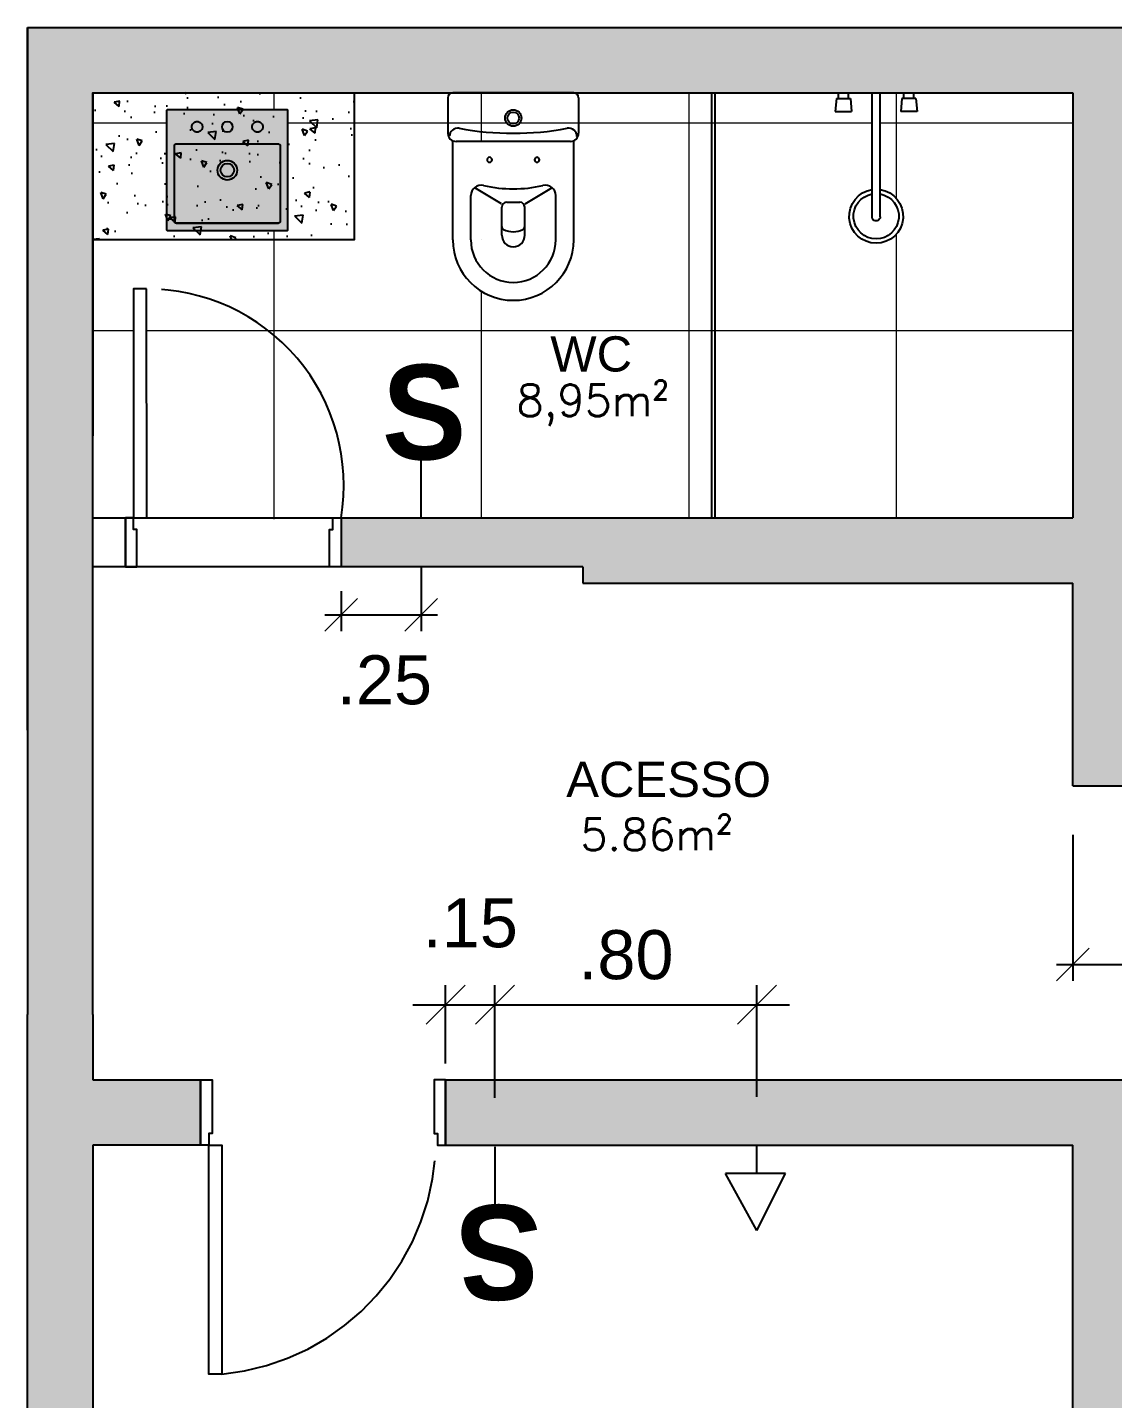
# Model space of a CAD drawing. Header units: metres. Extents: x 1186 to 11427, y -5173 to 11421.
# Drawn here: x 1259.737 to 1263.059, y 1461.357 to 1465.552 of the extents above; entities that cross this region are included whole.
import ezdxf

# ---------------------------------------------------------------- set-up
doc = ezdxf.new("R2010")
doc.units = ezdxf.units.M
doc.header["$LTSCALE"] = 8
doc.linetypes.add('DASHED', pattern=[0.75, 0.5, -0.25])
doc.linetypes.add('HIDDEN2', pattern=[0.1875, 0.125, -0.0625])
doc.layers.get('0').update_dxf_attribs({"lineweight": 5})
for name, color, linetype in [('ARQ-ELEV6', 1, 'Continuous'), ('ARQ-PAR', 5, 'Continuous'), ('ARQ-PIS', 1, 'Continuous'), ('ARQ-POR', 7, 'Continuous'), ('ARQ-SAN', 253, 'Continuous'), ('ARQ-TEXTO-AMBIENTES-100', 2, 'Continuous'), ('VN_PONTOS ELÉTRICOS', 10, 'Continuous')]:
    doc.layers.add(name, color=color, linetype=linetype)
for name, color, linetype, lineweight in [('ARQ-hatch san', 255, 'Continuous', 0), ('ARQ-TEXTO-EQUIPO-50', 7, 'Continuous', 5), ('KIRYA - COTAS', 7, 'Continuous', 5), ('KIRYA - PISO', 7, 'Continuous', 5)]:
    doc.layers.add(name, color=color, linetype=linetype, lineweight=lineweight)
doc.styles.add('EA_60_1-100', font='swissl.ttf', dxfattribs={"height": 0.15})
doc.styles.add('EA_60_1-75', font='swissl.ttf', dxfattribs={"height": 0.113})
doc.styles.add('EA_80_1-75', font='swissl.ttf', dxfattribs={"height": 0.15})
doc.styles.add('GA RO 1_50', font='romans.shx', dxfattribs={"height": 0.09})
doc.styles.add('REGUA80', font='cityb___.ttf', dxfattribs={"width": 1.4})
doc.styles.get("Standard").update_dxf_attribs({"font": 'arial.ttf'})
doc.dimstyles.new('1-100', dxfattribs={"dimtxt": 0.15, "dimasz": 0.12, "dimexe": 0.06, "dimexo": 0.15, "dimgap": 0.075, "dimtad": 1, "dimzin": 4, "dimdsep": 46, "dimtxsty": 'EA_60_1-100', "dimblk1": 'OBLIQUE', "dimblk2": 'OBLIQUE', "dimsah": 1, "dimcen": 0.09, "dimdle": 0.1, "dimclrd": 144, "dimclre": 144, "dimclrt": 256, "dimadec": 0, "dimazin": 0, "dimtfac": 1, "dimtofl": 0, "dimtmove": 2, "dimatfit": 3, "dimldrblk": 'OBLIQUE', "dimfxl": 1, "dimtolj": 1, "dimtzin": 0, "dimarcsym": 0})
doc.dimstyles.new('1-75', dxfattribs={"dimtxt": 0.113, "dimasz": 0.1, "dimexe": 0.05, "dimexo": 0.15, "dimgap": 0.057, "dimtad": 1, "dimzin": 4, "dimdsep": 46, "dimtxsty": 'EA_60_1-75', "dimblk1": 'OBLIQUE', "dimblk2": 'OBLIQUE', "dimsah": 1, "dimcen": 0.09, "dimdle": 0.05, "dimclrd": 144, "dimclre": 144, "dimclrt": 256, "dimadec": 0, "dimazin": 0, "dimtfac": 1, "dimtofl": 0, "dimtmove": 2, "dimatfit": 3, "dimldrblk": 'OBLIQUE', "dimfxl": 1, "dimtolj": 1, "dimtzin": 0, "dimarcsym": 0})

# ---------------------------------------------------------------- blocks, each defined once
blk = doc.blocks.new('BACIA')
at = {"layer": 'ARQ-SAN'}
for p, q in [((-8575.3304, 17786.2668), (-8575.3303, 17785.9635)), ((-8575.2754, 17786.2668), (-8575.2754, 17786.1314)), ((-8575.1804, 17786.2528), (-8575.1804, 17786.1668)), ((-8575.1104, 17786.2528), (-8575.1104, 17786.1668)), ((-8575.0154, 17786.2668), (-8575.0154, 17786.1314)), ((-8574.9604, 17786.2668), (-8574.9603, 17785.9635)), ((-8575.1818, 17786.1568), (-8575.2632, 17786.1073)), ((-8575.1254, 17786.1518), (-8575.1654, 17786.1518)), ((-8575.1089, 17786.1568), (-8575.0282, 17786.1077)), ((-8575.3203, 17785.9658), (-8574.9703, 17785.9658)), ((-8575.3453, 17785.8318), (-8575.3453, 17785.9408)), ((-8574.9453, 17785.8318), (-8574.9453, 17785.9408)), ((-8575.3303, 17785.8168), (-8574.9603, 17785.8168))]:
    blk.add_line(p, q, dxfattribs=at)
for radius in [0.025, 0.018]:
    blk.add_circle((-8575.1453, 17785.894), radius, dxfattribs=at)
for centre, radius, start, end in [((-8575.1454, 17786.2668), 0.185, 0.0016, 180.0016), ((-8575.1454, 17786.2668), 0.13, 0.0016, 180.0016), ((-8575.1454, 17786.2528), 0.035, 0.0016, 180.0016), ((-8575.1704, 17786.226), 0.01, 116.4013, 180.0016), ((-8575.1454, 17786.1756), 0.0663, 63.6164, 116.3867), ((-8575.1204, 17786.226), 0.01, 0.0016, 63.6018), ((-8575.1654, 17786.1668), 0.015, 180.0016, 269.9975), ((-8575.1254, 17786.1668), 0.015, 270.0094, 359.9937), ((-8575.2434, 17786.1314), 0.032, 180.0016, 283.3342), ((-8575.1454, 17785.7178), 0.393, 76.6654, 103.3269), ((-8575.0474, 17786.1314), 0.032, 256.6692, 0.0016), ((-8575.2179, 17786.0218), 0.0075, 90.0016, 270.0016), ((-8575.2179, 17786.0218), 0.0075, 270.0016, 90.0016), ((-8575.0729, 17786.0218), 0.0075, 90.0016, 270.0016), ((-8575.0729, 17786.0218), 0.0075, 270.0016, 90.0016), ((-8575.3203, 17785.9408), 0.025, 89.999, 180.0041), ((-8575.3153, 17785.9501), 0.025, 180.0016, 280.5955), ((-8574.9753, 17785.9501), 0.025, 259.4091, 359.7684), ((-8574.9703, 17785.9408), 0.025, 359.999, 90.0041), ((-8575.1454, 17785.0408), 0.9, 79.4075, 100.5881), ((-8575.3303, 17785.8318), 0.015, 180.0016, 269.9975), ((-8574.9603, 17785.8318), 0.015, 270.0094, 359.9937)]:
    blk.add_arc(centre, radius, start, end, dxfattribs=at)
blk = doc.blocks.new('L73_p')
at = {"layer": 'ARQ-hatch san', "true_color": 0xffffff}
h = blk.add_hatch(color=7, dxfattribs=at)
h.dxf.hatch_style = 2
h.paths.add_polyline_path([(-0.2029, -0.201, 0.414214), (-0.2011, -0.2028), (0.201, -0.2028, 0.414214), (0.2028, -0.201), (0.2028, 0.201, 0.416666), (0.201, 0.2028), (-0.2011, 0.2028, 0.414214), (-0.2029, 0.201)])
h.paths.add_polyline_path([(0.1728, 0.0882, -0.414601), (0.1778, 0.0832), (0.1775, -0.173, -0.413826), (0.173, -0.1775), (-0.1724, -0.1775, -0.06721), (-0.1738, -0.1773), (-0.1749, -0.1769), (-0.1751, -0.1767, -0.054879), (-0.176, -0.176), (-0.176, -0.176), (-0.176, -0.176, -0.066644), (-0.1768, -0.1749), (-0.1773, -0.1738), (-0.1774, -0.1735, -0.052691), (-0.1775, -0.1725), (-0.1778, 0.0832, -0.414578), (-0.1728, 0.0882)], flags=16)
h.paths.add_polyline_path([(-0.1014, 0.1633, -1), (-0.1014, 0.1278, -1)], flags=16)
h.paths.add_polyline_path([(0, 0.1633, -1), (0, 0.1278, -1)], flags=0)
h.paths.add_polyline_path([(0, 0.033, -1), (0, -0.033, -1)], flags=0)
h.paths.add_polyline_path([(0, 0.0226, -1), (0, -0.0226, -1)], flags=0)
h.paths.add_polyline_path([(0.1014, 0.1633, -1), (0.1014, 0.1278, -1)], flags=16)
h.paths.add_polyline_path([(-0.1014, 0.1633, 1), (-0.1014, 0.1278, 1)], flags=0)
h.paths.add_polyline_path([(0, 0.1278, 1), (0, 0.1633, 1)], flags=16)
h.paths.add_polyline_path([(0.1014, 0.1278, 1), (0.1014, 0.1633, 1)], flags=16)
for points in [[(0.201, -0.2028), (-0.2011, -0.2028, -0.414214), (-0.2029, -0.201), (-0.2029, 0.201, -0.414214), (-0.2011, 0.2028), (0.201, 0.2028)], [(-0.1775, -0.1724, 0.414577), (-0.1724, -0.1775)]]:
    blk.add_lwpolyline(points, format="xyb")
for points in [[(0.2028, 0.201, 0.414214), (0.201, 0.2028, -0.414214)], [(0, 0.1633, 1), (0, 0.1278, 1)], [(-0.1724, -0.1775), (0.173, -0.1775, 0.413827), (0.1775, -0.173), (0.1778, 0.0832, 0.414601), (0.1728, 0.0882), (-0.1728, 0.0882, 0.414577), (-0.1778, 0.0832), (-0.1775, -0.1724), (-0.1774, -0.1735), (-0.1772, -0.1742), (-0.1769, -0.1749), (-0.176, -0.176), (-0.1751, -0.1767), (-0.1745, -0.177), (-0.1738, -0.1773)], [(0, 0.033, 1), (0, -0.033, 1)], [(0, 0.0226, 1), (0, -0.0226, 1)], [(0.2028, -0.201, -0.414214), (0.201, -0.2028, 0.414214)]]:
    blk.add_lwpolyline(points, format="xyb", close=True)
for points in [[(0.2028, -0.201), (0.2028, 0.201)], [(0.1724, -0.1775), (-0.1724, -0.1775)]]:
    blk.add_lwpolyline(points)
at = {"linetype": 'DASHED'}
for points in [[(-0.1014, 0.1633, 1), (-0.1014, 0.1278, 1)], [(0.1014, 0.1633, 1), (0.1014, 0.1278, 1)]]:
    blk.add_lwpolyline(points, format="xyb", close=True, dxfattribs=at)
blk = doc.blocks.new('CHUVEIRO')
at = {"layer": 'ARQ-SAN'}
for p, q in [((-8578.802, 17789.5514), (-8578.762, 17789.5548)), ((-8578.802, 17789.5514), (-8578.802, 17789.5077)), ((-8578.762, 17789.5548), (-8578.762, 17789.5049)), ((-8578.802, 17789.5446), (-8578.8191, 17789.5446)), ((-8578.802, 17789.5146), (-8578.8191, 17789.5146)), ((-8578.802, 17789.5077), (-8578.762, 17789.5049)), ((-8578.4394, 17789.4418), (-8578.8194, 17789.4418)), ((-8578.4394, 17789.4174), (-8578.8194, 17789.4174)), ((-8578.802, 17789.3446), (-8578.8191, 17789.3446)), ((-8578.802, 17789.3514), (-8578.762, 17789.3542)), ((-8578.802, 17789.3078), (-8578.802, 17789.3514)), ((-8578.762, 17789.3044), (-8578.762, 17789.3542)), ((-8578.802, 17789.3146), (-8578.8191, 17789.3146)), ((-8578.802, 17789.3078), (-8578.762, 17789.3044))]:
    blk.add_line(p, q, dxfattribs=at)
blk.add_lwpolyline([(-8578.8194, 17789.4418), (-8578.8194, 17789.4174)], dxfattribs=at)
for centre, radius, start, end in [((-8578.4416, 17789.4296), 0.0825, 188.4801, 171.5199), ((-8578.4416, 17789.4296), 0.0693, 190.118, 169.882), ((-8578.4394, 17789.4296), 0.0122, 270, 90)]:
    blk.add_arc(centre, radius, start, end, dxfattribs=at)
blk = doc.blocks.new('_OBLIQUE')
at = {"color": 0, "linetype": 'ByBlock'}
blk.add_line((-0.5, -0.5), (0.5, 0.5), dxfattribs=at)
blk = doc.blocks.new('*D567')
at = {"layer": 'Defpoints', "color": 0, "transparency": 16777216}
for p in [(1260.9429, 1464.0515), (1260.6974, 1463.9765), (1260.9429, 1463.7545)]:
    blk.add_point(p, dxfattribs=at)
at = {"layer": 'KIRYA - COTAS', "color": 144, "lineweight": -2, "transparency": 16777216}
for p, q in [((1260.9429, 1463.9015), (1260.9429, 1463.7045)), ((1260.6974, 1463.8265), (1260.6974, 1463.7045)), ((1260.6474, 1463.7545), (1260.9929, 1463.7545))]:
    blk.add_line(p, q, dxfattribs=at)
at = {"layer": 'KIRYA - COTAS', "color": 144, "lineweight": -2, "transparency": 16777216, "xscale": 0.1, "yscale": 0.1, "zscale": 0.1, "rotation": 180}
blk.add_blockref('_OBLIQUE', (1260.6974, 1463.7545), dxfattribs=at)
at = {"layer": 'KIRYA - COTAS', "color": 144, "lineweight": -2, "transparency": 16777216, "xscale": 0.1, "yscale": 0.1, "zscale": 0.1}
blk.add_blockref('_OBLIQUE', (1260.9429, 1463.7545), dxfattribs=at)
at = {"layer": 'KIRYA - COTAS', "transparency": 16777216, "insert": (1260.8301, 1463.5546), "char_height": 0.15, "attachment_point": 5, "style": 'EA_80_1-75'}
blk.add_mtext('\\A1;.25', dxfattribs=at)
blk = doc.blocks.new('*D568')
at = {"layer": 'Defpoints', "color": 0, "transparency": 16777216}
for p in [(1262.9374, 1463.2316), (1263.538, 1463.2269), (1263.538, 1462.685)]:
    blk.add_point(p, dxfattribs=at)
at = {"layer": 'KIRYA - COTAS', "color": 144, "lineweight": -2, "transparency": 16777216}
for p, q in [((1262.9374, 1463.0816), (1262.9374, 1462.635)), ((1263.538, 1463.0769), (1263.538, 1462.635)), ((1262.8874, 1462.685), (1263.588, 1462.685))]:
    blk.add_line(p, q, dxfattribs=at)
at = {"layer": 'KIRYA - COTAS', "color": 144, "lineweight": -2, "transparency": 16777216, "xscale": 0.1, "yscale": 0.1, "zscale": 0.1, "rotation": 180}
blk.add_blockref('_OBLIQUE', (1262.9374, 1462.685), dxfattribs=at)
at = {"layer": 'KIRYA - COTAS', "color": 144, "lineweight": -2, "transparency": 16777216, "xscale": 0.1, "yscale": 0.1, "zscale": 0.1}
blk.add_blockref('_OBLIQUE', (1263.538, 1462.685), dxfattribs=at)
at = {"layer": 'KIRYA - COTAS', "transparency": 16777216, "insert": (1263.2377, 1462.8191), "char_height": 0.15, "attachment_point": 5, "style": 'EA_80_1-75'}
blk.add_mtext('\\A1;.60', dxfattribs=at)
blk = doc.blocks.new('*D588')
at = {"layer": 'Defpoints', "color": 0, "transparency": 16777216}
for p in [(1261.1683, 1462.5616), (1261.0174, 1462.2316), (1261.1683, 1462.1267)]:
    blk.add_point(p, dxfattribs=at)
at = {"layer": 'KIRYA - COTAS', "color": 144, "lineweight": -2, "transparency": 16777216}
for p, q in [((1261.0174, 1462.3816), (1261.0174, 1462.6216)), ((1261.1683, 1462.2767), (1261.1683, 1462.6216)), ((1260.9174, 1462.5616), (1261.2683, 1462.5616))]:
    blk.add_line(p, q, dxfattribs=at)
at = {"layer": 'KIRYA - COTAS', "color": 144, "lineweight": -2, "transparency": 16777216, "xscale": 0.12, "yscale": 0.12, "zscale": 0.12, "rotation": 180}
blk.add_blockref('_OBLIQUE', (1261.0174, 1462.5616), dxfattribs=at)
at = {"layer": 'KIRYA - COTAS', "color": 144, "lineweight": -2, "transparency": 16777216, "xscale": 0.12, "yscale": 0.12, "zscale": 0.12}
blk.add_blockref('_OBLIQUE', (1261.1683, 1462.5616), dxfattribs=at)
at = {"layer": 'KIRYA - COTAS', "transparency": 16777216, "insert": (1261.0928, 1462.8112), "char_height": 0.15, "attachment_point": 5, "style": 'EA_60_1-100'}
blk.add_mtext('\\A1;.15', dxfattribs=at)
blk = doc.blocks.new('*D589')
at = {"layer": 'Defpoints', "color": 0, "transparency": 16777216}
for p in [(1261.9702, 1462.5616), (1261.1683, 1462.1267), (1261.9702, 1462.13)]:
    blk.add_point(p, dxfattribs=at)
at = {"layer": 'KIRYA - COTAS', "color": 144, "lineweight": -2, "transparency": 16777216}
for p, q in [((1261.1683, 1462.2767), (1261.1683, 1462.6216)), ((1261.9702, 1462.28), (1261.9702, 1462.6216)), ((1261.0683, 1462.5616), (1262.0702, 1462.5616))]:
    blk.add_line(p, q, dxfattribs=at)
at = {"layer": 'KIRYA - COTAS', "color": 144, "lineweight": -2, "transparency": 16777216, "xscale": 0.12, "yscale": 0.12, "zscale": 0.12, "rotation": 180}
blk.add_blockref('_OBLIQUE', (1261.1683, 1462.5616), dxfattribs=at)
at = {"layer": 'KIRYA - COTAS', "color": 144, "lineweight": -2, "transparency": 16777216, "xscale": 0.12, "yscale": 0.12, "zscale": 0.12}
blk.add_blockref('_OBLIQUE', (1261.9702, 1462.5616), dxfattribs=at)
at = {"layer": 'KIRYA - COTAS', "transparency": 16777216, "insert": (1261.5692, 1462.7137), "char_height": 0.15, "attachment_point": 5, "style": 'EA_60_1-100'}
blk.add_mtext('\\A1;.80', dxfattribs=at)

msp = doc.modelspace()

# ---------------------------------------------------------------- hatches: boundary and pattern name
at = {"true_color": 0x939598}
h = msp.add_hatch(color=252, dxfattribs=at)
h.dxf.hatch_style = 1
h.paths.add_polyline_path([(1259.9374, 1463.625), (1259.7374, 1463.625), (1259.7374, 1462.5316), (1259.9374, 1462.5316)])
h.paths.add_polyline_path([(1259.9374, 1465.3515), (1259.9374, 1465.5516), (1259.7374, 1465.5516), (1259.7374, 1463.625), (1259.9374, 1463.625)])
h.paths.add_polyline_path([(1267.8844, 1463.563), (1269.2032, 1463.563), (1269.2032, 1463.9962), (1267.8844, 1463.9962)], flags=9)
h.paths.add_polyline_path([(1267.7461, 1463.8827), (1269.2668, 1463.8827), (1269.2668, 1464.3501), (1267.7461, 1464.3501)], flags=9)
h.paths.add_polyline_path([(1266.2529, 1459.7876), (1267.6003, 1459.7876), (1267.6003, 1460.2208), (1266.2529, 1460.2208)], flags=9)
h.paths.add_polyline_path([(1266.2266, 1460.1073), (1267.5442, 1460.1073), (1267.5442, 1460.5747), (1266.2266, 1460.5747)], flags=9)
h.paths.add_polyline_path([(1260.8782, 1459.6717), (1262.1969, 1459.6717), (1262.1969, 1460.105), (1260.8782, 1460.105)], flags=9)
h.paths.add_polyline_path([(1260.8051, 1459.9915), (1262.1227, 1459.9915), (1262.1227, 1460.4589), (1260.8051, 1460.4589)], flags=9)
h.paths.add_polyline_path([(1264.3322, 1463.836), (1265.4887, 1463.836), (1265.4887, 1464.2693), (1264.3322, 1464.2693)], flags=9)
h.paths.add_polyline_path([(1264.4343, 1464.1558), (1265.4118, 1464.1558), (1265.4118, 1464.6232), (1264.4343, 1464.6232)], flags=9)
h = msp.add_hatch(color=252, dxfattribs=at)
h.dxf.hatch_style = 1
h.paths.add_polyline_path([(1270.4674, 1465.5516), (1259.9374, 1465.5516), (1259.9374, 1465.3515), (1260.7374, 1465.3515), (1261.4374, 1465.3515), (1262.3228, 1465.3515), (1262.3228, 1465.3515), (1262.3472, 1465.3515), (1262.9374, 1465.3515), (1262.9374, 1464.0515), (1261.4374, 1464.0515), (1260.6974, 1464.0515), (1260.6974, 1463.9015), (1261.4374, 1463.9015), (1261.4374, 1463.8516), (1262.9374, 1463.8516), (1262.9374, 1463.2316), (1264.2974, 1463.2316), (1264.2974, 1463.1916), (1264.4474, 1463.1915), (1264.4474, 1463.3816), (1263.1374, 1463.3816), (1263.1374, 1464.6656), (1263.1374, 1465.3515), (1266.5574, 1465.3515), (1266.5574, 1462.3315), (1264.4474, 1462.3315), (1264.4474, 1462.4316), (1264.2974, 1462.4316), (1264.2974, 1462.3315), (1263.9574, 1462.3315), (1263.9574, 1462.1315), (1263.9574, 1462.1315), (1263.9574, 1462.3315), (1263.9224, 1462.3315), (1263.9224, 1462.1675), (1263.9324, 1462.1675), (1263.9324, 1462.1315), (1263.9424, 1462.1315), (1263.9574, 1462.1315), (1263.9574, 1462.3315), (1263.9574, 1462.3315), (1263.9574, 1462.1315), (1269.4474, 1462.1315), (1269.4474, 1462.3315), (1269.4474, 1462.3315), (1269.4474, 1462.1315), (1269.4824, 1462.1315), (1269.4824, 1462.2956), (1269.4724, 1462.2956), (1269.4724, 1462.3316), (1269.4624, 1462.3315), (1269.4474, 1462.3315), (1269.4474, 1462.1315), (1269.4474, 1462.1315), (1269.4474, 1462.3315), (1266.7574, 1462.3315), (1266.7574, 1465.3515), (1270.2674, 1465.3515), (1270.2674, 1462.3315), (1270.1674, 1462.3315), (1270.1674, 1462.1315), (1270.2674, 1462.1315), (1270.2674, 1459.2415), (1270.4674, 1459.2415), (1270.4674, 1459.2415), (1270.2673, 1459.2415), (1270.2673, 1459.2415), (1270.3033, 1459.2415), (1270.3033, 1459.2415), (1270.4674, 1459.2415), (1270.4674, 1459.2415), (1270.2674, 1459.2415), (1270.2673, 1459.2415), (1270.4674, 1459.2415), (1270.4674, 1461.0816)])
h = msp.add_hatch(color=252, dxfattribs=at)
h.dxf.hatch_style = 1
h.paths.add_polyline_path([(1267.4074, 1458.2815), (1265.9074, 1458.2815), (1265.9074, 1458.0816), (1267.4074, 1458.0816)])
h.paths.add_polyline_path([(1270.4674, 1458.3816), (1270.2674, 1458.3816), (1270.2674, 1458.2815), (1269.3074, 1458.2815), (1269.3074, 1458.0816), (1270.4674, 1458.0816)])
h.paths.add_polyline_path([(1264.0074, 1458.2815), (1263.1374, 1458.2815), (1263.1374, 1462.1315), (1263.2374, 1462.1315), (1263.2374, 1462.3315), (1263.1374, 1462.3315), (1262.9374, 1462.3315), (1261.0174, 1462.3315), (1261.0174, 1462.1315), (1262.9374, 1462.1315), (1262.9374, 1458.2815), (1262.8374, 1458.2815), (1262.3674, 1458.2815), (1262.3674, 1458.0816), (1264.0074, 1458.0816)])
h.paths.add_polyline_path([(1261.3674, 1458.2815), (1260.9374, 1458.2815), (1260.9374, 1458.0814), (1261.3674, 1458.0816)])
h.paths.add_polyline_path([(1260.0374, 1458.2815), (1259.9374, 1458.2815), (1259.9374, 1462.1315), (1260.2674, 1462.1315), (1260.2674, 1462.3315), (1259.9374, 1462.3315), (1259.9374, 1462.5316), (1259.7374, 1462.5316), (1259.7374, 1458.0816), (1260.0374, 1458.0816)])
at = {"layer": 'ARQ-SAN', "ltscale": 0.2}
h = msp.add_hatch(dxfattribs=at)
h.set_pattern_fill('AR-CONC', color=256, scale=0.027333, angle=450)
h.set_pattern_definition([(140, (2273.02672, 3902.32986), (0.017151763, 0.196045549), [0.020499418, -0.225493597]), (85, (2273.02672, 3902.32986), (-0.205593345, -0.037924288), [0.016399534, -0.180394877]), (190.4514445, (2273.02815, 3902.3462), (-0.18844158, 0.158121261), [0.017421824, -0.191640069]), (136.1842, (2272.97205, 3902.32986), (0.045240652, 0.291704347), [0.030749127, -0.338240395]), (186.635635, (2272.97582, 3902.35417), (-0.266251523, 0.25546701), [0.02613275, -0.287460265]), (81.184164, (2272.97205, 3902.32986), (-0.266251523, 0.25546701), [0.0245993, -0.270592316]), (111, (2272.98572, 3902.3572), (0.110046038, 0.163149961), [0.020499418, -0.225493597]), (56, (2272.98572, 3902.3572), (-0.19820205, 0.066504302), [0.016399534, -0.180394877]), (161.451445, (2272.9949, 3902.3708), (-0.088156012, 0.229654261), [0.017421824, -0.191640069]), (127.5, (2273.02672, 3902.329865), (-0.0909884029, 0.0033235994), [0, -0.1782082727, 0, -0.183128133, 0, -0.181078191]), (97.5, (2273.02672, 3902.32986), (-0.1078028066, 0.0719036317), [0, -0.1044103684, 0, -0.174108389, 0, -0.069014707]), (57.5, (2273.02672, 3902.26891), (0.0061648232, 0.1459073225), [0, -0.068331393, 0, -0.213193946, 0, -0.2828919667]), (47.5, (2273.02672, 3902.24158), (-0.0273612515, 0.159399693), [0, -0.088830811, 0, -0.141582646, 0, -0.200894295])])
h.paths.add_polyline_path([(1259.9368, 1464.9016), (1260.7368, 1464.9016), (1260.7379, 1465.3515), (1259.9379, 1465.3515)])
at = {"layer": 'KIRYA - PISO', "true_color": 0x939598}
h = msp.add_hatch(dxfattribs=at)
h.set_pattern_fill('ANSI37', color=252, scale=0.2, angle=-45)
h.set_pattern_definition([(0, (-3321.66805, 326.70425), (2e-16, 0.635), []), (90, (-3321.66805, 326.70425), (-0.635, 2e-16), [])])
edge = h.paths.add_edge_path()
edge.add_line((1262.9374, 1465.3515), (1262.45, 1465.3515))
edge.add_line((1262.45, 1465.3515), (1262.45, 1465.3341))
edge.add_line((1262.45, 1465.3341), (1262.4568, 1465.3341))
edge.add_line((1262.4568, 1465.3341), (1262.4602, 1465.2941))
edge.add_line((1262.4602, 1465.2941), (1262.4104, 1465.2941))
edge.add_line((1262.4104, 1465.2941), (1262.4132, 1465.3341))
edge.add_line((1262.4132, 1465.3341), (1262.42, 1465.3341))
edge.add_line((1262.42, 1465.3341), (1262.42, 1465.3515))
edge.add_line((1262.42, 1465.3515), (1262.3472, 1465.3515))
edge.add_line((1262.3472, 1465.3515), (1262.3472, 1465.0553))
edge.add_arc((1262.335, 1464.9737), 0.0825, -261.5205, 81.5193, ccw=False)
edge.add_line((1262.3228, 1465.0553), (1262.3228, 1465.3515))
edge.add_line((1262.3228, 1465.3515), (1262.25, 1465.3515))
edge.add_line((1262.25, 1465.3515), (1262.25, 1465.3341))
edge.add_line((1262.25, 1465.3341), (1262.2569, 1465.3341))
edge.add_line((1262.2569, 1465.3341), (1262.2597, 1465.2941))
edge.add_line((1262.2597, 1465.2941), (1262.2098, 1465.2941))
edge.add_line((1262.2098, 1465.2941), (1262.2132, 1465.3341))
edge.add_line((1262.2132, 1465.3341), (1262.22, 1465.3341))
edge.add_line((1262.22, 1465.3341), (1262.22, 1465.3515))
edge.add_line((1262.22, 1465.3515), (1261.7857, 1465.3515))
edge.add_line((1261.7857, 1465.3515), (1261.7857, 1464.0515))
edge.add_line((1261.7857, 1464.0515), (1262.9374, 1464.0515))
edge.add_line((1262.9374, 1464.0515), (1262.9374, 1465.3515))
h.paths.add_polyline_path([(1261.4374, 1465.3515), (1261.7857, 1465.3515), (1261.7857, 1464.0515), (1261.4374, 1464.0515), (1260.7974, 1464.0515), (1260.7974, 1463.9015), (1260.7974, 1463.9195), (1260.7974, 1464.0335), (1260.7724, 1464.0156), (1260.7724, 1464.0512), (1260.0624, 1464.0418), (1260.0624, 1464.0157), (1260.0374, 1464.0157), (1260.0374, 1464.0515), (1259.9374, 1464.0515), (1259.9374, 1465.3515), (1260.7374, 1465.3515)])
edge = h.paths.add_edge_path(flags=16)
edge.add_line((1261.0393, 1464.9015), (1261.0393, 1465.2046))
edge.add_arc((1261.0493, 1465.2275), 0.025, 246.4278, 270.0043)
edge.add_line((1261.0493, 1465.2025), (1261.3993, 1465.2026))
edge.add_arc((1261.3993, 1465.2276), 0.025, 270.0043, 293.5808)
edge.add_line((1261.4093, 1465.2047), (1261.4093, 1464.9016))
edge.add_arc((1261.2243, 1464.9016), 0.185, -179.9957, 0.0043, ccw=False)
edge = h.paths.add_edge_path(flags=0)
edge.add_line((1261.0943, 1464.9015), (1261.0943, 1465.037))
edge.add_arc((1261.1263, 1465.037), 0.032, 76.6657, 180.0169, ccw=False)
edge.add_arc((1261.2243, 1465.4506), 0.393, 256.6687, 283.2275)
edge.add_arc((1261.3223, 1465.037), 0.032, 0.0043, 104.5946, ccw=False)
edge.add_line((1261.3543, 1465.037), (1261.3543, 1465.037))
edge.add_line((1261.3543, 1465.037), (1261.3543, 1464.9016))
edge.add_arc((1261.2243, 1464.9016), 0.13, -179.9957, 0.0043, ccw=False)
edge = h.paths.add_edge_path(flags=0)
edge.add_line((1261.1893, 1464.9155), (1261.1893, 1465.0015))
edge.add_arc((1261.2043, 1465.0015), 0.015, 90.0239, 180.0239, ccw=False)
edge.add_line((1261.2043, 1465.0166), (1261.244, 1465.0166))
edge.add_arc((1261.2443, 1465.0016), 0.015, 0.0043, 91.0325, ccw=False)
edge.add_line((1261.2593, 1465.0016), (1261.2593, 1464.9156))
edge.add_arc((1261.2243, 1464.9156), 0.035, -179.9957, 0.0059, ccw=False)
edge = h.paths.add_edge_path(flags=0)
edge.add_arc((1261.2968, 1465.1466), 0.0075, 0, 360)
edge = h.paths.add_edge_path(flags=0)
edge.add_arc((1261.1518, 1465.1465), 0.0075, 0, 360)
edge = h.paths.add_edge_path(flags=16)
edge.add_arc((1261.2243, 1465.2744), 0.025, 0, 360)
edge = h.paths.add_edge_path(flags=16)
edge.add_arc((1261.2243, 1465.2744), 0.018, 0, 360)
edge = h.paths.add_edge_path(flags=16)
edge.add_line((1260.534, 1464.9317), (1260.534, 1465.298))
edge.add_arc((1260.5324, 1465.298), 0.00164, 0, 90)
edge.add_line((1260.5324, 1465.2996), (1260.1661, 1465.2996))
edge.add_arc((1260.1661, 1465.298), 0.00164, 90.4793, 180)
edge.add_line((1260.1644, 1465.298), (1260.1644, 1464.9317))
edge.add_arc((1260.1661, 1464.9317), 0.00164, 180, 270)
edge.add_line((1260.1661, 1464.93), (1260.5324, 1464.93))
edge.add_arc((1260.5324, 1464.9317), 0.00164, 270, 360)
h.paths.add_polyline_path([(1260.1921, 1464.9531), (1260.1875, 1464.9531), (1260.1872, 1465.1952), (1260.5112, 1465.1952), (1260.5109, 1464.9531)], flags=0)
edge = h.paths.add_edge_path(flags=0)
edge.add_arc((1260.4416, 1465.2474), 0.0162, 0, 360)
edge = h.paths.add_edge_path(flags=0)
edge.add_arc((1260.3492, 1465.1148), 0.03, 0, 360)
edge = h.paths.add_edge_path(flags=0)
edge.add_arc((1260.3492, 1465.1148), 0.0206, 0, 360)
edge = h.paths.add_edge_path(flags=0)
edge.add_arc((1260.3492, 1465.2474), 0.0162, 0, 360)
edge = h.paths.add_edge_path(flags=0)
edge.add_arc((1260.2568, 1465.2474), 0.0162, 0, 360)
h.paths.add_polyline_path([(1260.1024, 1464.0515), (1260.0624, 1464.0515), (1260.0623, 1464.7513), (1260.1023, 1464.7513)], flags=16)

# ---------------------------------------------------------------- linework, layer by layer
at = {"layer": 'ARQ-ELEV6'}
msp.add_lwpolyline([(1260.0374, 1464.0515), (1260.6974, 1464.0515), (1260.6974, 1463.9015), (1260.0374, 1463.9015)], close=True, dxfattribs=at)
at = {"layer": 'ARQ-PAR'}
for p, q in [((1259.7374, 1463.4016), (1259.7374, 1465.5516)), ((1259.7374, 1465.5516), (1259.7374, 1462.5316)), ((1259.7374, 1465.5516), (1270.4674, 1465.5516)), ((1259.9374, 1462.5316), (1259.9374, 1465.3515)), ((1259.9374, 1465.3515), (1261.4374, 1465.3515)), ((1259.9374, 1465.3515), (1259.9374, 1464.3016)), ((1261.4374, 1465.3515), (1262.9374, 1465.3515)), ((1262.9374, 1465.3515), (1262.9374, 1464.0515)), ((1260.0374, 1463.9015), (1260.0374, 1464.0415)), ((1261.4374, 1464.0515), (1262.9374, 1464.0515)), ((1261.4374, 1463.9015), (1261.4374, 1463.8516)), ((1261.4374, 1463.8516), (1262.9374, 1463.8516)), ((1262.9374, 1463.2316), (1262.9374, 1463.8516)), ((1262.9374, 1463.2316), (1264.2974, 1463.2316)), ((1259.7374, 1458.0816), (1259.7374, 1462.5316)), ((1259.9374, 1462.5316), (1259.9374, 1462.3315)), ((1259.9374, 1462.3315), (1260.2674, 1462.3315)), ((1260.2674, 1462.3315), (1260.2674, 1462.1315)), ((1261.0174, 1462.3315), (1261.0174, 1462.1315)), ((1261.0174, 1462.3315), (1262.9374, 1462.3315)), ((1262.9374, 1462.3315), (1263.1374, 1462.3315)), ((1260.2674, 1462.1315), (1259.9374, 1462.1315)), ((1259.9374, 1462.1315), (1259.9374, 1458.2815)), ((1261.0174, 1462.1315), (1262.9374, 1462.1315)), ((1262.9374, 1458.2815), (1262.9374, 1462.1315))]:
    msp.add_line(p, q, dxfattribs=at)
for points in [[(1260.0724, 1463.9015), (1259.9374, 1463.9015), (1259.9374, 1464.0515), (1260.1024, 1464.0515)], [(1260.6974, 1464.0515), (1261.4374, 1464.0515)], [(1261.4374, 1463.9015), (1260.6974, 1463.9015)]]:
    msp.add_lwpolyline(points, dxfattribs=at)
at = {"layer": 'ARQ-PIS'}
for p, q in [((1261.8308, 1465.3515), (1261.8308, 1464.0515)), ((1261.8408, 1465.3515), (1261.8408, 1464.0515))]:
    msp.add_line(p, q, dxfattribs=at)
at = {"layer": 'ARQ-POR'}
for points in [[(1260.1023, 1464.7513), (1260.0623, 1464.7513), (1260.0624, 1464.0515), (1260.1024, 1464.0515)], [(1260.3323, 1461.4317), (1260.2923, 1461.4317), (1260.2924, 1462.1315), (1260.3324, 1462.1315)]]:
    msp.add_lwpolyline(points, close=True, dxfattribs=at)
for points in [[(1260.0724, 1463.9015), (1260.0724, 1463.9015), (1260.0724, 1464.0157), (1260.0624, 1464.0157), (1260.0624, 1464.0513), (1260.0524, 1464.0515), (1260.0374, 1464.0515), (1260.0374, 1463.9015), (1260.0724, 1463.9015)], [(1260.6624, 1463.9015), (1260.6624, 1463.9015), (1260.6624, 1464.0156), (1260.6724, 1464.0156), (1260.6724, 1464.0515), (1260.6824, 1464.0515), (1260.6974, 1464.0515), (1260.6974, 1463.9015), (1260.6624, 1463.9015)], [(1260.3024, 1462.3315), (1260.3024, 1462.3315), (1260.3024, 1462.1674), (1260.2924, 1462.1674), (1260.2924, 1462.1317), (1260.2824, 1462.1315), (1260.2674, 1462.1315), (1260.2674, 1462.3315), (1260.3024, 1462.3315)], [(1260.9824, 1462.3315), (1260.9824, 1462.3315), (1260.9824, 1462.1675), (1260.9924, 1462.1675), (1260.9924, 1462.1315), (1261.0024, 1462.1315), (1261.0174, 1462.1315), (1261.0174, 1462.3315), (1260.9824, 1462.3315)]]:
    msp.add_lwpolyline(points, dxfattribs=at)
at = {"layer": 'ARQ-POR', "color": 252, "linetype": 'HIDDEN2'}
for centre, radius, start, end in [((1260.105, 1464.1507), 0.6006, 350.4908, 90.2549), ((1260.2657, 1462.1505), 0.7219, 275.2973, 1.3507)]:
    msp.add_arc(centre, radius, start, end, dxfattribs=at)
at = {"layer": 'ARQ-SAN'}
msp.add_lwpolyline([(1260.7374, 1465.3515), (1260.7374, 1464.9016), (1259.9374, 1464.9016), (1259.9374, 1465.3515)], close=True, dxfattribs=at)
at = {"layer": 'VN_PONTOS ELÉTRICOS', "color": 30, "linetype": 'Continuous'}
for p, q in [((1260.9429, 1464.0515), (1260.9429, 1464.2352)), ((1261.1683, 1462.1267), (1261.1683, 1461.9431)), ((1261.9702, 1462.045), (1261.9702, 1462.13)), ((1261.9702, 1461.8713), (1261.8742, 1462.045)), ((1262.0579, 1462.045), (1261.8742, 1462.045)), ((1261.9702, 1461.8713), (1262.0579, 1462.045))]:
    msp.add_line(p, q, dxfattribs=at)

# ---------------------------------------------------------------- block references
at = {"layer": 'ARQ-SAN', "linetype": 'ByBlock', "rotation": 180.0027474819651}
msp.add_blockref('BACIA', (-7314.7739, 19250.7572), dxfattribs=at)
at = {"layer": 'ARQ-SAN', "linetype": 'ByBlock', "xscale": -1, "rotation": 89.99940554777872}
msp.add_blockref('CHUVEIRO', (19051.6756, -7113.6524), dxfattribs=at)
at = {"layer": 'ARQ-SAN', "xscale": -0.9110852389130741, "yscale": 0.9110852389130741, "zscale": 0.9110852389130741}
msp.add_blockref('L73_p', (1260.3492, 1465.1148), dxfattribs=at)

# ---------------------------------------------------------------- texts
at = {"layer": 'ARQ-TEXTO-AMBIENTES-100', "color": 2, "char_height": 0.10765, "attachment_point": 3}
for s, insert, width in [('WC', (1261.5881, 1464.6065), 6.551214), ('ACESSO', (1262.0132, 1463.3048), 1.100257)]:
    msp.add_mtext(s, dxfattribs=dict(at, insert=insert, width=width))
at = {"layer": 'ARQ-TEXTO-EQUIPO-50', "style": 'GA RO 1_50'}
for s, p in [('8,95m²', (1261.2344, 1464.3622)), ('5.86m²', (1261.4295, 1463.0341))]:
    msp.add_text(s, height=0.09715, dxfattribs=at).set_placement(p)
at = {"layer": 'VN_PONTOS ELÉTRICOS', "color": 30, "linetype": 'Continuous', "style": 'REGUA80'}
msp.add_text('S', height=0.2895, dxfattribs=at).set_placement((1260.8226, 1464.2298))
msp.add_text('S', height=0.2895, rotation=180, dxfattribs=at).set_placement((1261.3086, 1461.9484))

# ---------------------------------------------------------------- dimensions: what is measured, and where the dimension line sits
at = {"layer": 'KIRYA - COTAS'}
dim = msp.add_linear_dim(base=(1260.9429, 1463.7545), p1=(1260.6974, 1463.9765), p2=(1260.9429, 1464.0515), dimstyle='1-75', override={"dimtxsty": 'EA_80_1-75'}, dxfattribs=at)
dim.commit()
dim.dimension.update_dxf_attribs({"geometry": '*D567', "text_midpoint": (1260.8301, 1463.5546), "dimtype": 160})
for base, p1, p2, dimstyle, override, picture, middle in [((1263.538, 1462.685), (1262.9374, 1463.2316), (1263.538, 1463.2269), '1-75', {"dimtxsty": 'EA_80_1-75'}, '*D568', (1263.2377, 1462.8191)), ((1261.1683, 1462.5616), (1261.0174, 1462.2316), (1261.1683, 1462.1267), '1-100', {"dimfxl": 1.25}, '*D588', (1261.0928, 1462.8112)), ((1261.9702, 1462.5616), (1261.1683, 1462.1267), (1261.9702, 1462.13), '1-100', {"dimfxl": 1.25}, '*D589', (1261.5692, 1462.7137))]:
    dim = msp.add_linear_dim(base=base, p1=p1, p2=p2, dimstyle=dimstyle, override=override, dxfattribs=at)
    dim.commit()
    dim.dimension.update_dxf_attribs({"geometry": picture, "text_midpoint": middle})

doc.saveas('drawing.dxf')
